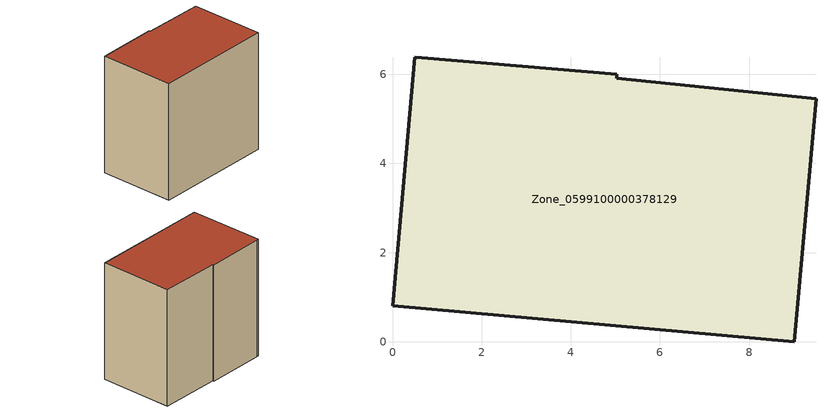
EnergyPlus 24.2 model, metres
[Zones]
Zone_0599100000378129
 floor ground (C_G): 0.5,6.38 0.66,6.37 5.04,6 5.03,5.92 9.5,5.45 9.01,0 0,0.81 z0
 wall outside (C_F): 0.66,6.37 0.5,6.38 0,0.81 9.01,0 9.5,5.45 5.03,5.92 5.04,6 0.66,6.37 z0:8.81
 roof outside (C_R): 5.03,5.92 5.04,6 0.66,6.37 0.5,6.38 0,0.81 9.01,0 9.5,5.45 z8.81
[BUILDING]
Pand.0599100000378129: North Axis=0; Terrain=City; Loads Convergence Tolerance Value=0.04; Temperature Convergence Tolerance Value=0.4; Solar Distribution=FullExterior; Maximum Number of Warmup Days=25; Minimum Number of Warmup Days=1
[Site:Location]
Rotterdam.The.Hague.AP_ZH_NLD Design_Conditions: Latitude=51.96; Longitude=4.45; Time Zone=1; Elevation=-4.5
[SITE:GROUNDTEMPERATURE:BUILDINGSURFACE]
18, 18, 18, 18, 18, 18, 18, 18, 18, 18, 18, 18
[MATERIAL] Thermal Absorptance=0.9; Solar Absorptance=0.7; Visible Absorptance=0.7
Name | Roughness | Thickness | Conductivity | Density | Specific Heat
G.TC.1992-2005 | MediumSmooth | 0.15 | 0.06 | 540 | 1210
F.TC.1992-2005 | Rough | 0.3 | 0.12 | 1920 | 840
R.TC.1992-2005 | MediumRough | 0.2 | 0.08 | 1500 | 1000
[CONSTRUCTION]
C_G: G.TC.1992-2005
C_F: F.TC.1992-2005
C_R: R.TC.1992-2005
[ZONE]
Zone_0599100000378129: Type=1; Multiplier=1; Ceiling Height=Autocalculate; Volume=Autocalculate; Floor Area=autocalculate; Part of Total Floor Area=Yes
[ZONEINFILTRATION:DESIGNFLOWRATE]
Infil_Zone_0599100000378129: Zone or ZoneList or Space or SpaceList=Zone_0599100000378129; Schedule=AlwaysOn; Design Flow Rate Calculation Method=Flow/Area; Flow Rate per Floor Area=0.0015; Constant Term Coefficient=1; Temperature Term Coefficient=0; Velocity Term Coefficient=0; Velocity Squared Term Coefficient=0
[HVACTEMPLATE:ZONE:IDEALLOADSAIRSYSTEM]
Zone_0599100000378129: Maximum Heating Supply Air Temperature=50; Minimum Cooling Supply Air Temperature=13; Maximum Heating Supply Air Humidity Ratio=0.0156; Minimum Cooling Supply Air Humidity Ratio=0.0077; Heating Limit=NoLimit; Cooling Limit=NoLimit; Dehumidification Control Type=ConstantSensibleHeatRatio; Cooling Sensible Heat Ratio=0.7; Dehumidification Setpoint=60; Humidification Control Type=None; Humidification Setpoint=30; Outdoor Air Method=None; Outdoor Air Flow Rate per Person=0.00944; Outdoor Air Flow Rate per Zone Floor Area=0; Outdoor Air Flow Rate per Zone=0; Demand Controlled Ventilation Type=None; Outdoor Air Economizer Type=NoEconomizer; Heat Recovery Type=None; Sensible Heat Recovery Effectiveness=0.7; Latent Heat Recovery Effectiveness=0.65
[ZONECONTROL:THERMOSTAT]
ThermostatControl_Zone_0599100000378129: Zone or ZoneList=Zone_0599100000378129; Control Type Schedule=DualSetpointControlType; Control 1=Thermostat_Zone_0599100000378129; Temperature Difference Between Cutout And Setpoint=0
[THERMOSTATSETPOINT:DUALSETPOINT]
Thermostat_Zone_0599100000378129: Heating Setpoint Temperature Schedule=HeatingSetpoint_Zone_0599100000378129; Cooling Setpoint Temperature Schedule=CoolingSetpoint_Zone_0599100000378129
[SCHEDULE:COMPACT]
HeatingSetpoint_Zone_0599100000378129: Through: 12/31, For: AllDays, Until: 24:00, 21
CoolingSetpoint_Zone_0599100000378129: Through: 12/31, For: AllDays, Until: 24:00, 24
DualSetpointControlType: Through: 12/31, For: AllDays, Until: 24:00, 4
AlwaysOn: Through: 12/31, For: AllDays, Until: 24:00, 1
